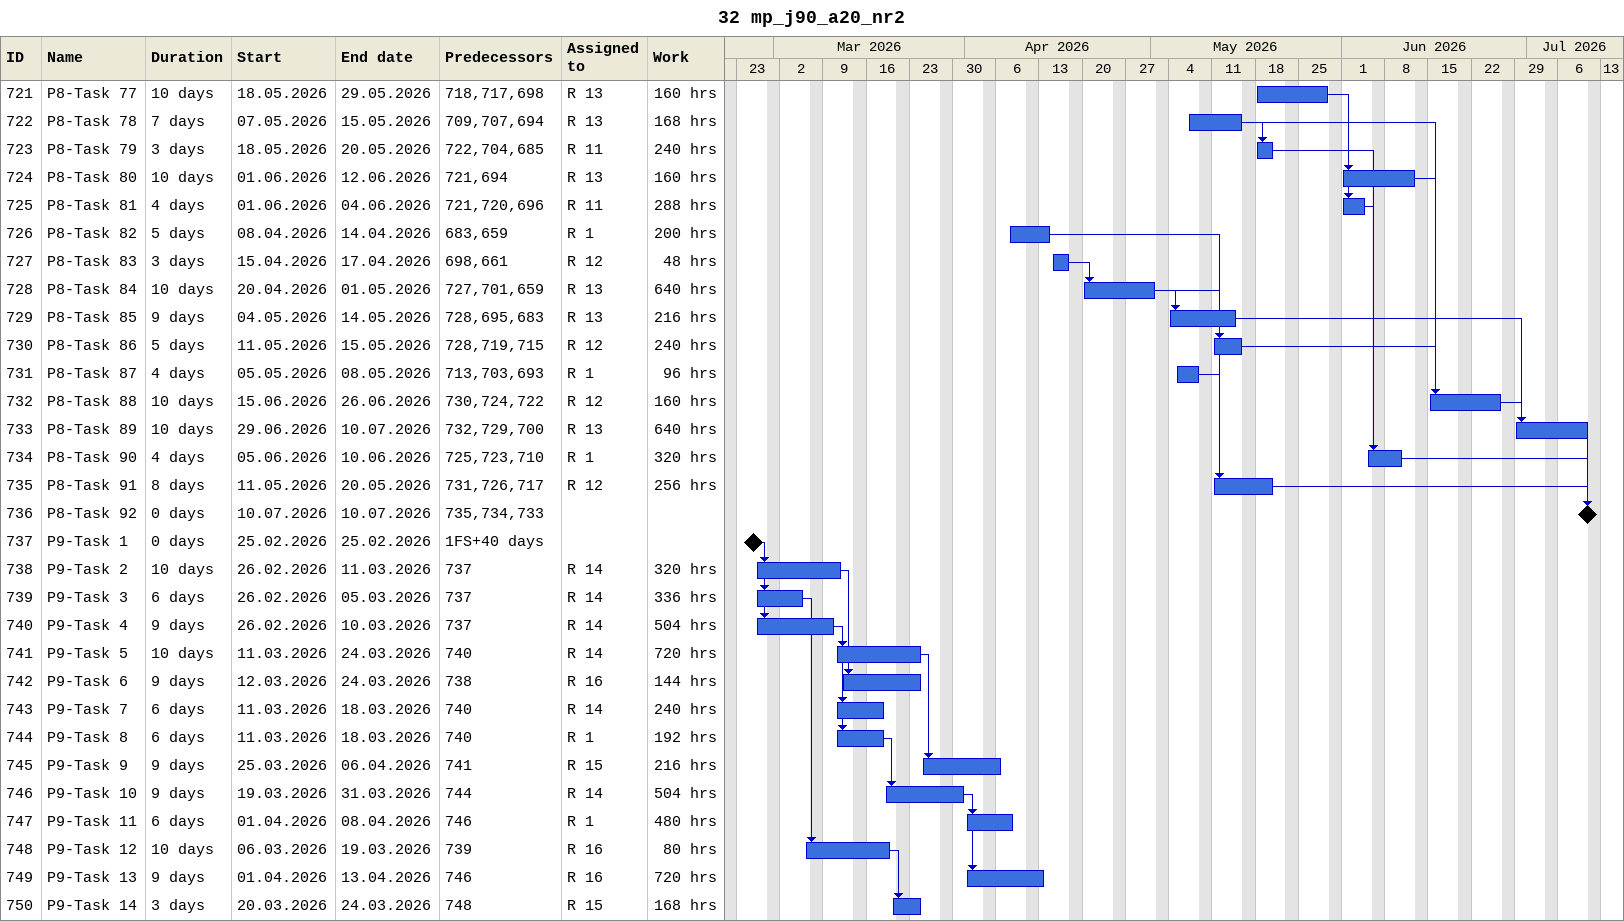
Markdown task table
32 mp_j90_a20_nr2

| ID | Task | Duration | Start | Finish | Predecessors | Resources | Work (h) |
|---|---|---|---|---|---|---|---|
| 721 | P8-Task 77 | 10d | 2026-05-18 | 2026-05-29 | 718, 717, 698 | R 13 | 160 |
| 722 | P8-Task 78 | 7d | 2026-05-07 | 2026-05-15 | 709, 707, 694 | R 13 | 168 |
| 723 | P8-Task 79 | 3d | 2026-05-18 | 2026-05-20 | 722, 704, 685 | R 11 | 240 |
| 724 | P8-Task 80 | 10d | 2026-06-01 | 2026-06-12 | 721, 694 | R 13 | 160 |
| 725 | P8-Task 81 | 4d | 2026-06-01 | 2026-06-04 | 721, 720, 696 | R 11 | 288 |
| 726 | P8-Task 82 | 5d | 2026-04-08 | 2026-04-14 | 683, 659 | R 1 | 200 |
| 727 | P8-Task 83 | 3d | 2026-04-15 | 2026-04-17 | 698, 661 | R 12 | 48 |
| 728 | P8-Task 84 | 10d | 2026-04-20 | 2026-05-01 | 727, 701, 659 | R 13 | 640 |
| 729 | P8-Task 85 | 9d | 2026-05-04 | 2026-05-14 | 728, 695, 683 | R 13 | 216 |
| 730 | P8-Task 86 | 5d | 2026-05-11 | 2026-05-15 | 728, 719, 715 | R 12 | 240 |
| 731 | P8-Task 87 | 4d | 2026-05-05 | 2026-05-08 | 713, 703, 693 | R 1 | 96 |
| 732 | P8-Task 88 | 10d | 2026-06-15 | 2026-06-26 | 730, 724, 722 | R 12 | 160 |
| 733 | P8-Task 89 | 10d | 2026-06-29 | 2026-07-10 | 732, 729, 700 | R 13 | 640 |
| 734 | P8-Task 90 | 4d | 2026-06-05 | 2026-06-10 | 725, 723, 710 | R 1 | 320 |
| 735 | P8-Task 91 | 8d | 2026-05-11 | 2026-05-20 | 731, 726, 717 | R 12 | 256 |
| 736 | P8-Task 92 | 0d | 2026-07-10 | 2026-07-10 | 735, 734, 733 |  |  |
| 737 | P9-Task 1 | 0d | 2026-02-25 | 2026-02-25 | 1FS+40d |  |  |
| 738 | P9-Task 2 | 10d | 2026-02-26 | 2026-03-11 | 737 | R 14 | 320 |
| 739 | P9-Task 3 | 6d | 2026-02-26 | 2026-03-05 | 737 | R 14 | 336 |
| 740 | P9-Task 4 | 9d | 2026-02-26 | 2026-03-10 | 737 | R 14 | 504 |
| 741 | P9-Task 5 | 10d | 2026-03-11 | 2026-03-24 | 740 | R 14 | 720 |
| 742 | P9-Task 6 | 9d | 2026-03-12 | 2026-03-24 | 738 | R 16 | 144 |
| 743 | P9-Task 7 | 6d | 2026-03-11 | 2026-03-18 | 740 | R 14 | 240 |
| 744 | P9-Task 8 | 6d | 2026-03-11 | 2026-03-18 | 740 | R 1 | 192 |
| 745 | P9-Task 9 | 9d | 2026-03-25 | 2026-04-06 | 741 | R 15 | 216 |
| 746 | P9-Task 10 | 9d | 2026-03-19 | 2026-03-31 | 744 | R 14 | 504 |
| 747 | P9-Task 11 | 6d | 2026-04-01 | 2026-04-08 | 746 | R 1 | 480 |
| 748 | P9-Task 12 | 10d | 2026-03-06 | 2026-03-19 | 739 | R 16 | 80 |
| 749 | P9-Task 13 | 9d | 2026-04-01 | 2026-04-13 | 746 | R 16 | 720 |
| 750 | P9-Task 14 | 3d | 2026-03-20 | 2026-03-24 | 748 | R 15 | 168 |
